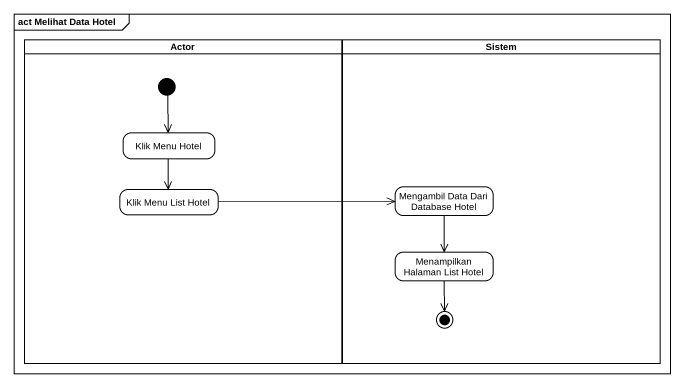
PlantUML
@startuml
mainframe act Melihat Data Hotel
hide empty description
state "Actor" as Actor_ <<partition>> {
  state "Klik Menu Hotel" as Klik_Menu_Hotel
  state "Klik Menu List Hotel" as Klik_Menu_List_Hotel
  [*] --> Klik_Menu_Hotel
}
state Sistem <<partition>> {
  state "Mengambil Data Dari Database Hotel" as Mengambil_Data_Dari
  state "Menampilkan Halaman List Hotel" as Menampilkan_Halaman_List
  Menampilkan_Halaman_List --> [*]
}
Klik_Menu_Hotel --> Klik_Menu_List_Hotel
Klik_Menu_List_Hotel -right-> Mengambil_Data_Dari
Mengambil_Data_Dari --> Menampilkan_Halaman_List
@enduml
